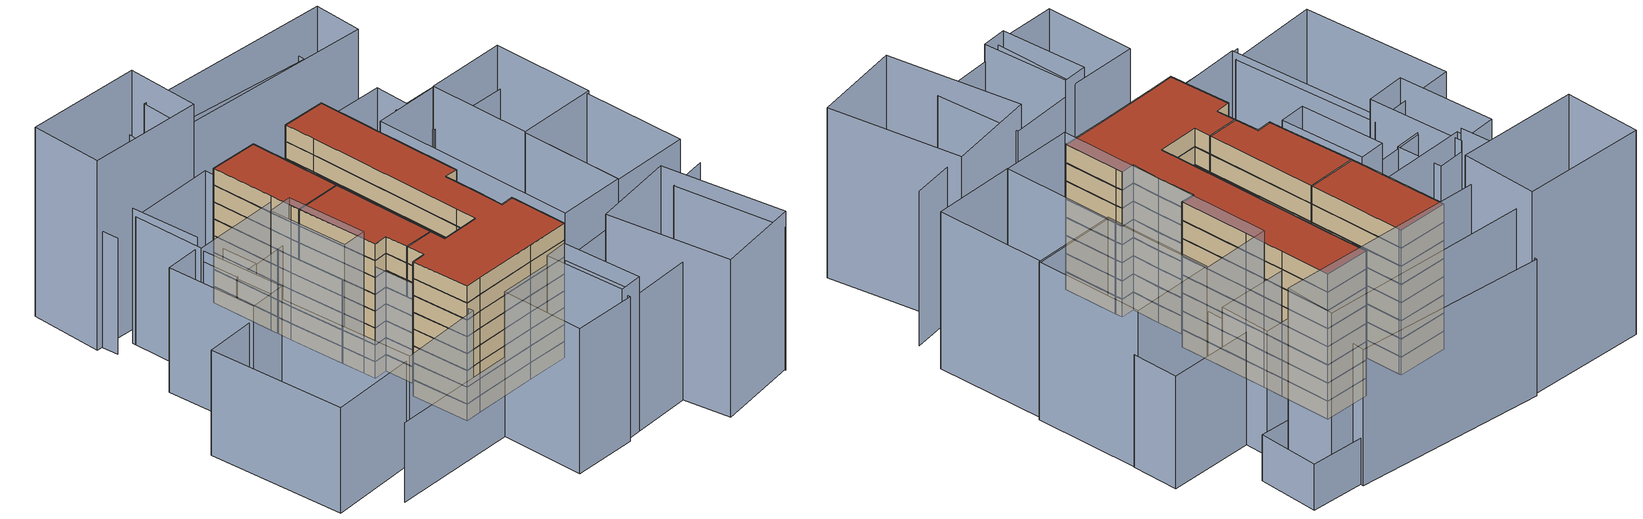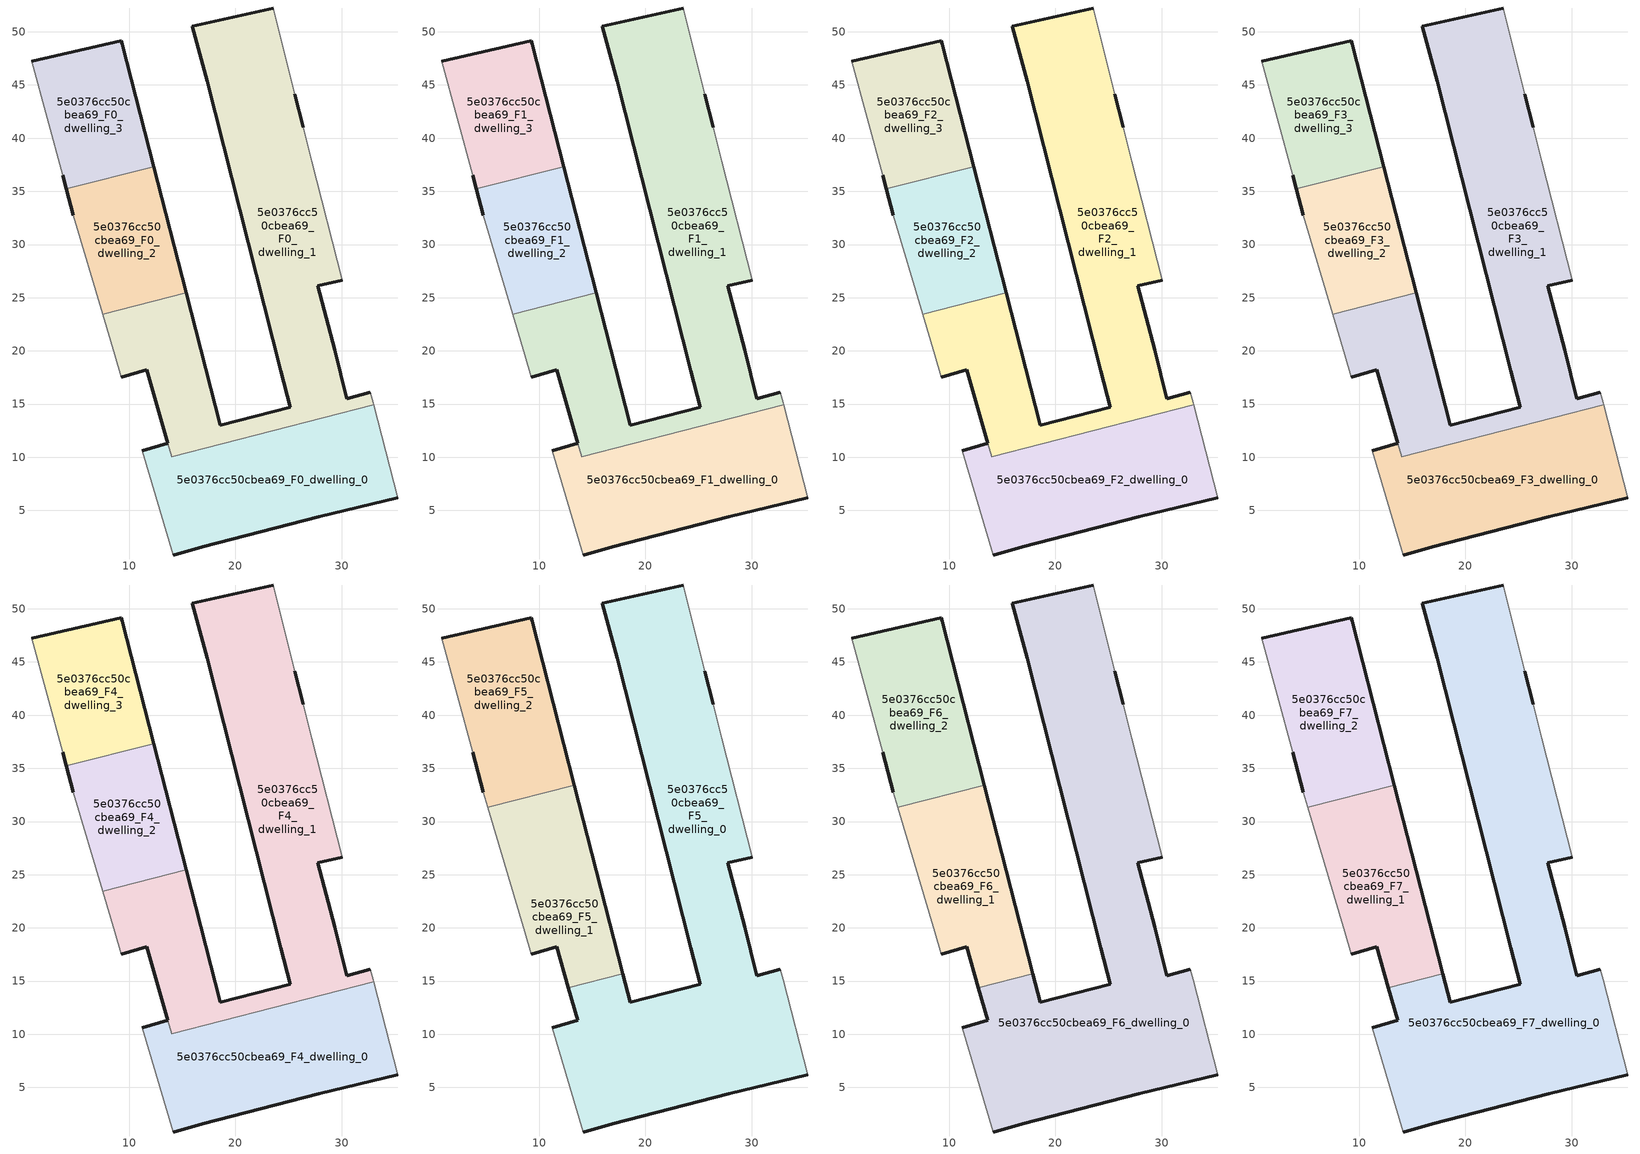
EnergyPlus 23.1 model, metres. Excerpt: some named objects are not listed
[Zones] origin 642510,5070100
5e0376cc50cbea69_F0_dwelling_0
 floor ground (EU_floor_Construction): 35.27,6.2 33.02,14.91 14.02,10.05 13.65,11.31 11.25,10.61 14.15,0.81 16.95,1.61 27.86,4.4 z0
 wall outside (EU_wall_Construction): 11.25,10.61 13.65,11.31 / 35.27,6.2 27.86,4.4 16.95,1.61 14.15,0.81 z0:3; 14.02,10.05,3 14.02,10.06,0 14.02,10.06,3
 wall adiabatic (EU_wall_Construction): 14.15,0.81 11.25,10.61 / 33.02,14.91 35.27,6.2 z0:3
 wall to 5e0376cc50cbea69_F0_dwelling_1 (EU_wall_Construction): 13.65,11.31 14.02,10.05 / 14.02,10.06 33.02,14.91 z0:3
5e0376cc50cbea69_F0_dwelling_1
 floor ground (EU_floor_Construction): 33.02,14.91 32.97,15.11 32.67,16.11 30.47,15.51 29.37,20.12 27.77,26.12 30.07,26.62 27.17,37.83 26.37,41.03 25.57,44.13 23.57,52.24 15.97,50.54 17.37,45.34 24.26,18.12 25.16,14.71 18.56,13.01 15.36,25.47 7.51,23.46 8.65,19.62 9.25,17.52 11.65,18.22 14.02,10.06 z0
 wall outside (EU_wall_Construction): 13.65,11.32 11.65,18.22 9.25,17.52 / 15.36,25.47 18.56,13.01 25.16,14.71 24.26,18.12 17.37,45.34 15.97,50.54 23.57,52.24 / 25.57,44.13 26.37,41.03 / 30.07,26.62 27.77,26.12 29.37,20.12 30.47,15.51 32.67,16.11 z0:3; 13.65,11.32,3 13.65,11.31,0 13.65,11.32,0; 14.02,10.05,3 14.02,10.06,0 14.02,10.05,0
 wall adiabatic (EU_wall_Construction): 9.25,17.52 8.65,19.62 7.51,23.46 / 23.57,52.24 25.57,44.13 / 26.37,41.03 27.17,37.83 30.07,26.62 / 32.67,16.11 32.97,15.11 33.02,14.91 z0:3
 wall to 5e0376cc50cbea69_F0_dwelling_2 (EU_wall_Construction): 7.51,23.46 15.36,25.47 z0:3
5e0376cc50cbea69_F0_dwelling_2
 floor ground (EU_floor_Construction): 15.36,25.47 12.31,37.33 4.1,35.23 4.75,32.73 7.51,23.46 z0
 wall outside (EU_wall_Construction): 4.75,32.73 4.1,35.23 / 12.31,37.33 15.36,25.47 z0:3
 wall to 5e0376cc50cbea69_F0_dwelling_3 (EU_wall_Construction): 4.1,35.23 12.31,37.33 z0:3
 wall adiabatic (EU_wall_Construction): 7.51,23.46 4.75,32.73 z0:3
5e0376cc50cbea69_F0_dwelling_3
 floor ground (EU_floor_Construction): 12.31,37.33 9.36,48.84 9.26,49.14 0.85,47.24 3.75,36.53 4.1,35.23 z0
 wall outside (EU_wall_Construction): 4.1,35.23 3.75,36.53 / 0.85,47.24 9.26,49.14 9.36,48.84 12.31,37.33 z0:3
 wall adiabatic (EU_wall_Construction): 3.75,36.53 0.85,47.24 z0:3
5e0376cc50cbea69_F1_dwelling_0
 floor to 5e0376cc50cbea69_F0_dwelling_0 (EU_floor_Construction): 35.27,6.2 33.02,14.91 14.02,10.05 13.65,11.31 11.25,10.61 14.15,0.81 16.95,1.61 27.86,4.4 z3
 wall outside (EU_wall_Construction): 11.25,10.61 13.65,11.31 / 35.27,6.2 27.86,4.4 16.95,1.61 14.15,0.81 z3:6; 14.02,10.05,6 14.02,10.06,3 14.02,10.06,6
 wall adiabatic (EU_wall_Construction): 14.15,0.81 11.25,10.61 / 33.02,14.91 35.27,6.2 z3:6
 wall to 5e0376cc50cbea69_F1_dwelling_1 (EU_wall_Construction): 13.65,11.31 14.02,10.05 / 14.02,10.06 33.02,14.91 z3:6
5e0376cc50cbea69_F1_dwelling_1
 floor to 5e0376cc50cbea69_F0_dwelling_1 (EU_floor_Construction): 33.02,14.91 32.97,15.11 32.67,16.11 30.47,15.51 29.37,20.12 27.77,26.12 30.07,26.62 27.17,37.83 26.37,41.03 25.57,44.13 23.57,52.24 15.97,50.54 17.37,45.34 24.26,18.12 25.16,14.71 18.56,13.01 15.36,25.47 7.51,23.46 8.65,19.62 9.25,17.52 11.65,18.22 14.02,10.06 z3
 wall outside (EU_wall_Construction): 13.65,11.32 11.65,18.22 9.25,17.52 / 15.36,25.47 18.56,13.01 25.16,14.71 24.26,18.12 17.37,45.34 15.97,50.54 23.57,52.24 / 25.57,44.13 26.37,41.03 / 30.07,26.62 27.77,26.12 29.37,20.12 30.47,15.51 32.67,16.11 z3:6; 13.65,11.32,6 13.65,11.31,3 13.65,11.32,3; 14.02,10.05,6 14.02,10.06,3 14.02,10.05,3
 wall adiabatic (EU_wall_Construction): 9.25,17.52 8.65,19.62 7.51,23.46 / 23.57,52.24 25.57,44.13 / 26.37,41.03 27.17,37.83 30.07,26.62 / 32.67,16.11 32.97,15.11 33.02,14.91 z3:6
 wall to 5e0376cc50cbea69_F1_dwelling_2 (EU_wall_Construction): 7.51,23.46 15.36,25.47 z3:6
5e0376cc50cbea69_F1_dwelling_2
 floor to 5e0376cc50cbea69_F0_dwelling_2 (EU_floor_Construction): 15.36,25.47 12.31,37.33 4.1,35.23 4.75,32.73 7.51,23.46 z3
 wall outside (EU_wall_Construction): 4.75,32.73 4.1,35.23 / 12.31,37.33 15.36,25.47 z3:6
 wall to 5e0376cc50cbea69_F1_dwelling_3 (EU_wall_Construction): 4.1,35.23 12.31,37.33 z3:6
 wall adiabatic (EU_wall_Construction): 7.51,23.46 4.75,32.73 z3:6
5e0376cc50cbea69_F1_dwelling_3
 floor to 5e0376cc50cbea69_F0_dwelling_3 (EU_floor_Construction): 12.31,37.33 9.36,48.84 9.26,49.14 0.85,47.24 3.75,36.53 4.1,35.23 z3
 wall outside (EU_wall_Construction): 4.1,35.23 3.75,36.53 / 0.85,47.24 9.26,49.14 9.36,48.84 12.31,37.33 z3:6
 wall adiabatic (EU_wall_Construction): 3.75,36.53 0.85,47.24 z3:6
5e0376cc50cbea69_F2_dwelling_0
 floor to 5e0376cc50cbea69_F1_dwelling_0 (EU_floor_Construction): 35.27,6.2 33.02,14.91 14.02,10.05 13.65,11.31 11.25,10.61 14.15,0.81 16.95,1.61 27.86,4.4 z6
 wall outside (EU_wall_Construction): 11.25,10.61 13.65,11.31 / 35.27,6.2 27.86,4.4 16.95,1.61 14.15,0.81 z6:9; 14.02,10.05,9 14.02,10.06,6 14.02,10.06,9
 wall adiabatic (EU_wall_Construction): 14.15,0.81 11.25,10.61 / 33.02,14.91 35.27,6.2 z6:9
 wall to 5e0376cc50cbea69_F2_dwelling_1 (EU_wall_Construction): 13.65,11.31 14.02,10.05 / 14.02,10.06 33.02,14.91 z6:9
5e0376cc50cbea69_F2_dwelling_1
 floor to 5e0376cc50cbea69_F1_dwelling_1 (EU_floor_Construction): 33.02,14.91 32.97,15.11 32.67,16.11 30.47,15.51 29.37,20.12 27.77,26.12 30.07,26.62 27.17,37.83 26.37,41.03 25.57,44.13 23.57,52.24 15.97,50.54 17.37,45.34 24.26,18.12 25.16,14.71 18.56,13.01 15.36,25.47 7.51,23.46 8.65,19.62 9.25,17.52 11.65,18.22 14.02,10.06 z6
 wall outside (EU_wall_Construction): 13.65,11.32 11.65,18.22 9.25,17.52 / 15.36,25.47 18.56,13.01 25.16,14.71 24.26,18.12 17.37,45.34 15.97,50.54 23.57,52.24 / 25.57,44.13 26.37,41.03 / 30.07,26.62 27.77,26.12 29.37,20.12 30.47,15.51 32.67,16.11 z6:9; 13.65,11.32,9 13.65,11.31,6 13.65,11.32,6; 14.02,10.05,9 14.02,10.06,6 14.02,10.05,6
 wall adiabatic (EU_wall_Construction): 9.25,17.52 8.65,19.62 7.51,23.46 / 23.57,52.24 25.57,44.13 / 26.37,41.03 27.17,37.83 30.07,26.62 / 32.67,16.11 32.97,15.11 33.02,14.91 z6:9
 wall to 5e0376cc50cbea69_F2_dwelling_2 (EU_wall_Construction): 7.51,23.46 15.36,25.47 z6:9
5e0376cc50cbea69_F2_dwelling_2
 floor to 5e0376cc50cbea69_F1_dwelling_2 (EU_floor_Construction): 15.36,25.47 12.31,37.33 4.1,35.23 4.75,32.73 7.51,23.46 z6
 wall outside (EU_wall_Construction): 4.75,32.73 4.1,35.23 / 12.31,37.33 15.36,25.47 z6:9
 wall to 5e0376cc50cbea69_F2_dwelling_3 (EU_wall_Construction): 4.1,35.23 12.31,37.33 z6:9
 wall adiabatic (EU_wall_Construction): 7.51,23.46 4.75,32.73 z6:9
5e0376cc50cbea69_F2_dwelling_3
 floor to 5e0376cc50cbea69_F1_dwelling_3 (EU_floor_Construction): 12.31,37.33 9.36,48.84 9.26,49.14 0.85,47.24 3.75,36.53 4.1,35.23 z6
 wall outside (EU_wall_Construction): 4.1,35.23 3.75,36.53 / 0.85,47.24 9.26,49.14 9.36,48.84 12.31,37.33 z6:9
 wall adiabatic (EU_wall_Construction): 3.75,36.53 0.85,47.24 z6:9
5e0376cc50cbea69_F3_dwelling_0
 floor to 5e0376cc50cbea69_F2_dwelling_0 (EU_floor_Construction): 35.27,6.2 33.02,14.91 14.02,10.05 13.65,11.31 11.25,10.61 14.15,0.81 16.95,1.61 27.86,4.4 z9
 wall outside (EU_wall_Construction): 11.25,10.61 13.65,11.31 / 35.27,6.2 27.86,4.4 16.95,1.61 14.15,0.81 z9:12; 14.02,10.05,12 14.02,10.06,9 14.02,10.06,12
 wall adiabatic (EU_wall_Construction): 14.15,0.81 11.25,10.61 / 33.02,14.91 35.27,6.2 z9:12
 wall to 5e0376cc50cbea69_F3_dwelling_1 (EU_wall_Construction): 13.65,11.31 14.02,10.05 / 14.02,10.06 33.02,14.91 z9:12
5e0376cc50cbea69_F3_dwelling_1
 floor to 5e0376cc50cbea69_F2_dwelling_1 (EU_floor_Construction): 33.02,14.91 32.97,15.11 32.67,16.11 30.47,15.51 29.37,20.12 27.77,26.12 30.07,26.62 27.17,37.83 26.37,41.03 25.57,44.13 23.57,52.24 15.97,50.54 17.37,45.34 24.26,18.12 25.16,14.71 18.56,13.01 15.36,25.47 7.51,23.46 8.65,19.62 9.25,17.52 11.65,18.22 14.02,10.06 z9
 wall outside (EU_wall_Construction): 13.65,11.32 11.65,18.22 9.25,17.52 / 15.36,25.47 18.56,13.01 25.16,14.71 24.26,18.12 17.37,45.34 15.97,50.54 23.57,52.24 / 25.57,44.13 26.37,41.03 / 30.07,26.62 27.77,26.12 29.37,20.12 30.47,15.51 32.67,16.11 z9:12; 13.65,11.32,12 13.65,11.31,9 13.65,11.32,9; 14.02,10.05,12 14.02,10.06,9 14.02,10.05,9
 wall adiabatic (EU_wall_Construction): 9.25,17.52 8.65,19.62 7.51,23.46 / 23.57,52.24 25.57,44.13 / 26.37,41.03 27.17,37.83 30.07,26.62 / 32.67,16.11 32.97,15.11 33.02,14.91 z9:12
 wall to 5e0376cc50cbea69_F3_dwelling_2 (EU_wall_Construction): 7.51,23.46 15.36,25.47 z9:12
5e0376cc50cbea69_F3_dwelling_2
 floor to 5e0376cc50cbea69_F2_dwelling_2 (EU_floor_Construction): 15.36,25.47 12.31,37.33 4.1,35.23 4.75,32.73 7.51,23.46 z9
 wall outside (EU_wall_Construction): 4.75,32.73 4.1,35.23 / 12.31,37.33 15.36,25.47 z9:12
 wall to 5e0376cc50cbea69_F3_dwelling_3 (EU_wall_Construction): 4.1,35.23 12.31,37.33 z9:12
 wall adiabatic (EU_wall_Construction): 7.51,23.46 4.75,32.73 z9:12
5e0376cc50cbea69_F3_dwelling_3
 floor to 5e0376cc50cbea69_F2_dwelling_3 (EU_floor_Construction): 12.31,37.33 9.36,48.84 9.26,49.14 0.85,47.24 3.75,36.53 4.1,35.23 z9
 wall outside (EU_wall_Construction): 4.1,35.23 3.75,36.53 / 0.85,47.24 9.26,49.14 9.36,48.84 12.31,37.33 z9:12
 wall adiabatic (EU_wall_Construction): 3.75,36.53 0.85,47.24 z9:12
5e0376cc50cbea69_F4_dwelling_0
 floor to 5e0376cc50cbea69_F3_dwelling_0 (EU_floor_Construction): 35.27,6.2 33.02,14.91 14.02,10.05 13.65,11.31 11.25,10.61 14.15,0.81 16.95,1.61 27.86,4.4 z12
 wall outside (EU_wall_Construction): 11.25,10.61 13.65,11.31 / 35.27,6.2 27.86,4.4 16.95,1.61 14.15,0.81 z12:15; 14.02,10.05,15 14.02,10.06,12 14.02,10.06,15
 wall adiabatic (EU_wall_Construction): 14.15,0.81 11.25,10.61 / 33.02,14.91 35.27,6.2 z12:15
 wall to 5e0376cc50cbea69_F4_dwelling_1 (EU_wall_Construction): 13.65,11.31 14.02,10.05 / 14.02,10.06 33.02,14.91 z12:15
5e0376cc50cbea69_F4_dwelling_1
 floor to 5e0376cc50cbea69_F3_dwelling_1 (EU_floor_Construction): 33.02,14.91 32.97,15.11 32.67,16.11 30.47,15.51 29.37,20.12 27.77,26.12 30.07,26.62 27.17,37.83 26.37,41.03 25.57,44.13 23.57,52.24 15.97,50.54 17.37,45.34 24.26,18.12 25.16,14.71 18.56,13.01 15.36,25.47 7.51,23.46 8.65,19.62 9.25,17.52 11.65,18.22 14.02,10.06 z12
 wall outside (EU_wall_Construction): 13.65,11.32 11.65,18.22 9.25,17.52 / 15.36,25.47 18.56,13.01 25.16,14.71 24.26,18.12 17.37,45.34 15.97,50.54 23.57,52.24 / 25.57,44.13 26.37,41.03 / 30.07,26.62 27.77,26.12 29.37,20.12 30.47,15.51 32.67,16.11 z12:15; 13.65,11.32,15 13.65,11.31,12 13.65,11.32,12; 14.02,10.05,15 14.02,10.06,12 14.02,10.05,12
 wall adiabatic (EU_wall_Construction): 9.25,17.52 8.65,19.62 7.51,23.46 / 23.57,52.24 25.57,44.13 / 26.37,41.03 27.17,37.83 30.07,26.62 / 32.67,16.11 32.97,15.11 33.02,14.91 z12:15
 wall to 5e0376cc50cbea69_F4_dwelling_2 (EU_wall_Construction): 7.51,23.46 15.36,25.47 z12:15
5e0376cc50cbea69_F4_dwelling_2
 floor to 5e0376cc50cbea69_F3_dwelling_2 (EU_floor_Construction): 15.36,25.47 12.31,37.33 4.1,35.23 4.75,32.73 7.51,23.46 z12
 wall outside (EU_wall_Construction): 4.75,32.73 4.1,35.23 / 12.31,37.33 15.36,25.47 z12:15
 wall to 5e0376cc50cbea69_F4_dwelling_3 (EU_wall_Construction): 4.1,35.23 12.31,37.33 z12:15
 wall adiabatic (EU_wall_Construction): 7.51,23.46 4.75,32.73 z12:15
5e0376cc50cbea69_F4_dwelling_3
 floor to 5e0376cc50cbea69_F3_dwelling_3 (EU_floor_Construction): 12.31,37.33 9.36,48.84 9.26,49.14 0.85,47.24 3.75,36.53 4.1,35.23 z12
 wall outside (EU_wall_Construction): 4.1,35.23 3.75,36.53 / 0.85,47.24 9.26,49.14 9.36,48.84 12.31,37.33 z12:15
 wall adiabatic (EU_wall_Construction): 3.75,36.53 0.85,47.24 z12:15
5e0376cc50cbea69_F5_dwelling_0
 floor to 5e0376cc50cbea69_F4_dwelling_0 (EU_floor_Construction): 35.27,6.2 33.02,14.91 14.02,10.05 13.65,11.31 11.25,10.61 14.15,0.81 16.95,1.61 27.86,4.4 z15
 floor to 5e0376cc50cbea69_F4_dwelling_1 (EU_floor_Construction): 33.02,14.91 32.97,15.11 32.67,16.11 30.47,15.51 29.37,20.12 27.77,26.12 30.07,26.62 27.17,37.83 26.37,41.03 25.57,44.13 23.57,52.24 15.97,50.54 17.37,45.34 24.26,18.12 25.16,14.71 18.56,13.01 17.87,15.67 12.77,14.37 14.02,10.05 z15
 wall outside (EU_wall_Construction): 25.57,44.13 26.37,41.03 / 30.07,26.62 27.77,26.12 29.37,20.12 30.47,15.51 32.67,16.11 / 35.27,6.2 27.86,4.4 16.95,1.61 14.15,0.81 / 11.25,10.61 13.65,11.31 12.77,14.37 / 17.87,15.67 18.56,13.01 25.16,14.71 24.26,18.12 17.37,45.34 15.97,50.54 23.57,52.24 z15:18
 wall adiabatic (EU_wall_Construction): 23.57,52.24 25.57,44.13 / 26.37,41.03 27.17,37.83 30.07,26.62 / 32.67,16.11 32.97,15.11 35.27,6.2 / 14.15,0.81 11.25,10.61 z15:18
 wall to 5e0376cc50cbea69_F5_dwelling_1 (EU_wall_Construction): 12.77,14.37 17.87,15.67 z15:18
5e0376cc50cbea69_F5_dwelling_1
 floor to 5e0376cc50cbea69_F4_dwelling_1 (EU_floor_Construction): 17.87,15.67 15.36,25.47 7.51,23.46 8.65,19.62 9.25,17.52 11.65,18.22 12.77,14.37 z15
 floor to 5e0376cc50cbea69_F4_dwelling_2 (EU_floor_Construction): 15.36,25.47 13.32,33.41 5.17,31.33 7.51,23.46 z15
 wall outside (EU_wall_Construction): 13.32,33.41 17.87,15.67 / 12.77,14.37 11.65,18.22 9.25,17.52 z15:18
 wall adiabatic (EU_wall_Construction): 9.25,17.52 8.65,19.62 5.17,31.33 z15:18
 wall to 5e0376cc50cbea69_F5_dwelling_2 (EU_wall_Construction): 5.17,31.33 13.32,33.41 z15:18
5e0376cc50cbea69_F5_dwelling_2
 floor to 5e0376cc50cbea69_F4_dwelling_2 (EU_floor_Construction): 13.32,33.41 12.31,37.33 4.1,35.23 4.75,32.73 5.17,31.33 z15
 floor to 5e0376cc50cbea69_F4_dwelling_3 (EU_floor_Construction): 12.31,37.33 9.36,48.84 9.26,49.14 0.85,47.24 3.75,36.53 4.1,35.23 z15
 wall outside (EU_wall_Construction): 4.75,32.73 3.75,36.53 / 0.85,47.24 9.26,49.14 9.36,48.84 13.32,33.41 z15:18
 wall adiabatic (EU_wall_Construction): 5.17,31.33 4.75,32.73 / 3.75,36.53 0.85,47.24 z15:18
5e0376cc50cbea69_F6_dwelling_0
 floor to 5e0376cc50cbea69_F5_dwelling_0 (EU_floor_Construction): 35.27,6.2 32.97,15.11 32.67,16.11 30.47,15.51 29.37,20.12 27.77,26.12 30.07,26.62 27.17,37.83 26.37,41.03 25.57,44.13 23.57,52.24 15.97,50.54 17.37,45.34 24.26,18.12 25.16,14.71 18.56,13.01 17.87,15.67 12.77,14.37 13.65,11.31 11.25,10.61 14.15,0.81 16.95,1.61 27.86,4.4 z18
 wall outside (EU_wall_Construction): 25.57,44.13 26.37,41.03 / 30.07,26.62 27.77,26.12 29.37,20.12 30.47,15.51 32.67,16.11 / 35.27,6.2 27.86,4.4 16.95,1.61 14.15,0.81 / 11.25,10.61 13.65,11.31 12.77,14.37 / 17.87,15.67 18.56,13.01 25.16,14.71 24.26,18.12 17.37,45.34 15.97,50.54 23.57,52.24 z18:21
 wall adiabatic (EU_wall_Construction): 23.57,52.24 25.57,44.13 / 26.37,41.03 27.17,37.83 30.07,26.62 / 32.67,16.11 32.97,15.11 35.27,6.2 / 14.15,0.81 11.25,10.61 z18:21
 wall to 5e0376cc50cbea69_F6_dwelling_1 (EU_wall_Construction): 12.77,14.37 17.87,15.67 z18:21
5e0376cc50cbea69_F6_dwelling_1
 floor to 5e0376cc50cbea69_F5_dwelling_1 (EU_floor_Construction): 17.87,15.67 13.32,33.41 5.17,31.33 8.65,19.62 9.25,17.52 11.65,18.22 12.77,14.37 z18
 wall outside (EU_wall_Construction): 13.32,33.41 17.87,15.67 / 12.77,14.37 11.65,18.22 9.25,17.52 z18:21
 wall adiabatic (EU_wall_Construction): 9.25,17.52 8.65,19.62 5.17,31.33 z18:21
 wall to 5e0376cc50cbea69_F6_dwelling_2 (EU_wall_Construction): 5.17,31.33 13.32,33.41 z18:21
5e0376cc50cbea69_F6_dwelling_2
 floor to 5e0376cc50cbea69_F5_dwelling_2 (EU_floor_Construction): 13.32,33.41 9.36,48.84 9.26,49.14 0.85,47.24 3.75,36.53 4.75,32.73 5.17,31.33 z18
 wall outside (EU_wall_Construction): 4.75,32.73 3.75,36.53 / 0.85,47.24 9.26,49.14 9.36,48.84 13.32,33.41 z18:21
 wall adiabatic (EU_wall_Construction): 5.17,31.33 4.75,32.73 / 3.75,36.53 0.85,47.24 z18:21
5e0376cc50cbea69_F7_dwelling_0
 floor to 5e0376cc50cbea69_F6_dwelling_0 (EU_floor_Construction): 35.27,6.2 32.97,15.11 32.67,16.11 30.47,15.51 29.37,20.12 27.77,26.12 30.07,26.62 27.17,37.83 26.37,41.03 25.57,44.13 23.57,52.24 15.97,50.54 17.37,45.34 24.26,18.12 25.16,14.71 18.56,13.01 17.87,15.67 12.77,14.37 13.65,11.31 11.25,10.61 14.15,0.81 16.95,1.61 27.86,4.4 z21
 wall outside (EU_wall_Construction): 25.57,44.13 26.37,41.03 / 30.07,26.62 27.77,26.12 29.37,20.12 30.47,15.51 32.67,16.11 / 35.27,6.2 27.86,4.4 16.95,1.61 14.15,0.81 / 11.25,10.61 13.65,11.31 12.77,14.37 / 17.87,15.67 18.56,13.01 25.16,14.71 24.26,18.12 17.37,45.34 15.97,50.54 23.57,52.24 z21:24
 wall adiabatic (EU_wall_Construction): 23.57,52.24 25.57,44.13 / 26.37,41.03 27.17,37.83 30.07,26.62 / 32.67,16.11 32.97,15.11 35.27,6.2 / 14.15,0.81 11.25,10.61 z21:24
 wall to 5e0376cc50cbea69_F7_dwelling_1 (EU_wall_Construction): 12.77,14.37 17.87,15.67 z21:24
 roof outside (EU_roof_Construction): 23.57,52.24 25.57,44.13 26.37,41.03 27.17,37.83 30.07,26.62 27.77,26.12 29.37,20.12 30.47,15.51 32.67,16.11 32.97,15.11 35.27,6.2 27.86,4.4 16.95,1.61 14.15,0.81 11.25,10.61 13.65,11.31 12.77,14.37 17.87,15.67 18.56,13.01 25.16,14.71 24.26,18.12 17.37,45.34 15.97,50.54 z24
5e0376cc50cbea69_F7_dwelling_1
 floor to 5e0376cc50cbea69_F6_dwelling_1 (EU_floor_Construction): 17.87,15.67 13.32,33.41 5.17,31.33 8.65,19.62 9.25,17.52 11.65,18.22 12.77,14.37 z21
 wall outside (EU_wall_Construction): 13.32,33.41 17.87,15.67 / 12.77,14.37 11.65,18.22 9.25,17.52 z21:24
 wall adiabatic (EU_wall_Construction): 9.25,17.52 8.65,19.62 5.17,31.33 z21:24
 wall to 5e0376cc50cbea69_F7_dwelling_2 (EU_wall_Construction): 5.17,31.33 13.32,33.41 z21:24
 roof outside (EU_roof_Construction): 13.32,33.41 17.87,15.67 12.77,14.37 11.65,18.22 9.25,17.52 8.65,19.62 5.17,31.33 z24
5e0376cc50cbea69_F7_dwelling_2
 floor to 5e0376cc50cbea69_F6_dwelling_2 (EU_floor_Construction): 13.32,33.41 9.36,48.84 9.26,49.14 0.85,47.24 3.75,36.53 4.75,32.73 5.17,31.33 z21
 wall outside (EU_wall_Construction): 4.75,32.73 3.75,36.53 / 0.85,47.24 9.26,49.14 9.36,48.84 13.32,33.41 z21:24
 wall adiabatic (EU_wall_Construction): 5.17,31.33 4.75,32.73 / 3.75,36.53 0.85,47.24 z21:24
 roof outside (EU_roof_Construction): 9.36,48.84 13.32,33.41 5.17,31.33 4.75,32.73 3.75,36.53 0.85,47.24 9.26,49.14 z24
shading: -5.32,-11.31 18.4,-5.09 / 18.4,-5.09 22.05,-18.97 z0:14.1; 46.6,-20.33 38.17,-0.2 / 38.17,-0.2 51.96,5.58 / 51.96,5.58 60.39,-14.55 / 60.39,-14.55 46.6,-20.33 z0:28.1; 33.46,-15.71 29.31,-2.42 / 29.31,-2.42 39.28,0.69 / 39.28,0.69 43.43,-12.6 / 43.43,-12.6 33.46,-15.71 z0:24.6; 60.17,-14.82 52.73,3.38 / 52.73,3.38 59.33,6.07 z0:25.5; 42.18,26.52 55.49,29.92 / 55.49,29.92 60,12.24 / 60,12.24 46.69,8.84 / 46.69,8.84 42.18,26.52 / 37.78,43.93 46.68,8.9 / 46.68,8.9 35.24,6 / 35.24,6 26.34,41.02 / 26.34,41.02 37.78,43.93 z0:25.9; 27.35,-2.88 30.91,-17.12 / 30.91,-17.12 20.01,-19.85 / 20.01,-19.85 16.45,-5.6 / 16.45,-5.6 27.35,-2.88 z0:25.8; 29.33,-2.29 33.47,-15.72 / 33.47,-15.72 29.61,-16.91 / 29.61,-16.91 25.47,-3.48 / 25.47,-3.48 29.33,-2.29 z0:27.5; -6.93,19.4 0.21,-3.77 / 0.21,-3.77 -14.63,-8.35 / -14.63,-8.35 -21.77,14.83 / -21.77,14.83 -6.93,19.4 z0:18.7; 0.34,-4.45 -9.16,26.53 / -9.16,26.53 5.18,30.93 / 5.18,30.93 14.69,-0.06 / 14.69,-0.06 0.34,-4.45 z0:19.9; -11.31,33.75 -6.66,18.52 / -6.66,18.52 -12.97,16.6 / -12.97,16.6 -17.61,31.83 / -17.61,31.83 -11.31,33.75 z0:22.1; 4.46,18.39 0.54,31.93 / 0.54,31.93 4.74,33.14 / 4.74,33.14 8.66,19.6 / 8.66,19.6 4.46,18.39 z0:25.2; -7.08,35.04 -4.86,27.76 / -4.86,27.76 -9.15,26.46 / -9.15,26.46 -11.36,33.74 / -11.36,33.74 -7.08,35.04 z0:20.2; 42.18,26.51 37.79,43.89 / 37.79,43.89 51.58,47.38 / 51.58,47.38 55.97,29.99 / 55.97,29.99 42.18,26.51 z0:26.1; 35.98,50.94 50.09,54.23 / 50.09,54.23 51.83,46.79 / 51.83,46.79 37.72,43.49 / 37.72,43.49 35.98,50.94 z0:18.6; 39.29,59.34 30.37,57.71 / 30.37,57.71 28.55,67.63 / 28.55,67.63 37.47,69.26 / 37.47,69.26 39.29,59.34 z0:7.6; -14.86,45.25 -11.33,33.68 z0:24.1; 0.51,48.72 3.75,36.53 / 3.75,36.53 -11.45,32.48 / -11.45,32.48 -14.7,44.67 / -14.7,44.67 0.51,48.72 z0:22.8; -19.54,48.25 -18.24,44.15 z0:20.7; 23.57,52.24 35.3,54.81 / 35.3,54.81 37.11,46.54 / 37.11,46.54 25.38,43.97 / 25.38,43.97 23.57,52.24 z0:20.6; -0.11,50.89 -20.1,46.77 / -20.1,46.77 -22.66,59.16 / -22.66,59.16 -2.66,63.28 / -2.66,63.28 -0.11,50.89 z0:33.7; 34.38,58.44 -0.91,51.94 / -0.91,51.94 -2.44,60.25 / -2.44,60.25 32.85,66.75 / 32.85,66.75 34.38,58.44 z0:29.4; 29.09,64.75 -2.67,60.22 / -2.67,60.22 -3.15,63.63 / -3.15,63.63 28.61,68.15 / 28.61,68.15 29.09,64.75 z0:22.5
[Building]
EU S2 Campaign: North Axis=0; Terrain=City; Solar Distribution=FullExterior
[Site:Location]
Lyon-Bron: Latitude=45.75; Longitude=5; Time Zone=1; Elevation=198
[SizingPeriod:WeatherFileDays]
AnnualSizingPeriod: Begin Month=1; Begin Day of Month=1; End Month=12; End Day of Month=31; Day of Week for Start Day=Monday; Use Weather File Daylight Saving Period=No; Use Weather File Rain and Snow Indicators=No
[MATERIAL]
EU_InternalMass_Material: Roughness=MediumRough; Thickness=0.1; Conductivity=1; Density=1800; Specific Heat=900; Thermal Absorptance=0.9; Solar Absorptance=0.7; Visible Absorptance=0.7
[MATERIAL:NOMASS] Roughness=MediumRough; Thermal Absorptance=0.9; Solar Absorptance=0.7; Visible Absorptance=0.7
Name | Thermal Resistance
EU_wall_NoMass | 0.776494
EU_roof_NoMass | 0.486893
EU_floor_NoMass | 0.421597
[CONSTRUCTION]
EU_wall_Construction: EU_wall_NoMass
EU_roof_Construction: EU_roof_NoMass
EU_floor_Construction: EU_floor_NoMass
EU_InternalMass_Construction: EU_InternalMass_Material
[ZONE] Type=1; Multiplier=1; Ceiling Height=autocalculate; Floor Area=autocalculate; Part of Total Floor Area=Yes
Name | Volume
5e0376cc50cbea69_F0_dwelling_0; 5e0376cc50cbea69_F1_dwelling_0; 5e0376cc50cbea69_F2_dwelling_0; 5e0376cc50cbea69_F3_dwelling_0; 5e0376cc50cbea69_F4_dwelling_0 | 597.531
5e0376cc50cbea69_F5_dwelling_0; 5e0376cc50cbea69_F6_dwelling_0; 5e0376cc50cbea69_F7_dwelling_0 | 1519.24
5e0376cc50cbea69_F0_dwelling_1; 5e0376cc50cbea69_F1_dwelling_1; 5e0376cc50cbea69_F2_dwelling_1; 5e0376cc50cbea69_F3_dwelling_1; 5e0376cc50cbea69_F4_dwelling_1 | 1132.44
5e0376cc50cbea69_F5_dwelling_1; 5e0376cc50cbea69_F6_dwelling_1; 5e0376cc50cbea69_F7_dwelling_1 | 413.843
5e0376cc50cbea69_F0_dwelling_2; 5e0376cc50cbea69_F1_dwelling_2; 5e0376cc50cbea69_F2_dwelling_2; 5e0376cc50cbea69_F3_dwelling_2; 5e0376cc50cbea69_F4_dwelling_2 | 305.906
5e0376cc50cbea69_F5_dwelling_2; 5e0376cc50cbea69_F6_dwelling_2; 5e0376cc50cbea69_F7_dwelling_2 | 419.026
5e0376cc50cbea69_F0_dwelling_3; 5e0376cc50cbea69_F1_dwelling_3; 5e0376cc50cbea69_F2_dwelling_3; 5e0376cc50cbea69_F3_dwelling_3; 5e0376cc50cbea69_F4_dwelling_3 | 316.177
[INTERNALMASS] Construction=EU_InternalMass_Construction
Name | Zone or ZoneList | Surface Area
5e0376cc50cbea69_F0_dwelling_0_EU_InternalMass | 5e0376cc50cbea69_F0_dwelling_0 | 199.176
5e0376cc50cbea69_F0_dwelling_1_EU_InternalMass | 5e0376cc50cbea69_F0_dwelling_1 | 377.501
5e0376cc50cbea69_F0_dwelling_2_EU_InternalMass | 5e0376cc50cbea69_F0_dwelling_2 | 101.969
5e0376cc50cbea69_F0_dwelling_3_EU_InternalMass | 5e0376cc50cbea69_F0_dwelling_3 | 105.392
5e0376cc50cbea69_F1_dwelling_0_EU_InternalMass | 5e0376cc50cbea69_F1_dwelling_0 | 199.176
5e0376cc50cbea69_F1_dwelling_1_EU_InternalMass | 5e0376cc50cbea69_F1_dwelling_1 | 377.501
5e0376cc50cbea69_F1_dwelling_2_EU_InternalMass | 5e0376cc50cbea69_F1_dwelling_2 | 101.969
5e0376cc50cbea69_F1_dwelling_3_EU_InternalMass | 5e0376cc50cbea69_F1_dwelling_3 | 105.392
5e0376cc50cbea69_F2_dwelling_0_EU_InternalMass | 5e0376cc50cbea69_F2_dwelling_0 | 199.176
5e0376cc50cbea69_F2_dwelling_1_EU_InternalMass | 5e0376cc50cbea69_F2_dwelling_1 | 377.501
5e0376cc50cbea69_F2_dwelling_2_EU_InternalMass | 5e0376cc50cbea69_F2_dwelling_2 | 101.969
5e0376cc50cbea69_F2_dwelling_3_EU_InternalMass | 5e0376cc50cbea69_F2_dwelling_3 | 105.392
5e0376cc50cbea69_F3_dwelling_0_EU_InternalMass | 5e0376cc50cbea69_F3_dwelling_0 | 199.176
5e0376cc50cbea69_F3_dwelling_1_EU_InternalMass | 5e0376cc50cbea69_F3_dwelling_1 | 377.501
5e0376cc50cbea69_F3_dwelling_2_EU_InternalMass | 5e0376cc50cbea69_F3_dwelling_2 | 101.969
5e0376cc50cbea69_F3_dwelling_3_EU_InternalMass | 5e0376cc50cbea69_F3_dwelling_3 | 105.392
5e0376cc50cbea69_F4_dwelling_0_EU_InternalMass | 5e0376cc50cbea69_F4_dwelling_0 | 199.176
5e0376cc50cbea69_F4_dwelling_1_EU_InternalMass | 5e0376cc50cbea69_F4_dwelling_1 | 377.501
5e0376cc50cbea69_F4_dwelling_2_EU_InternalMass | 5e0376cc50cbea69_F4_dwelling_2 | 101.969
5e0376cc50cbea69_F4_dwelling_3_EU_InternalMass | 5e0376cc50cbea69_F4_dwelling_3 | 105.392
5e0376cc50cbea69_F5_dwelling_0_EU_InternalMass | 5e0376cc50cbea69_F5_dwelling_0 | 506.412
5e0376cc50cbea69_F5_dwelling_1_EU_InternalMass | 5e0376cc50cbea69_F5_dwelling_1 | 137.948
5e0376cc50cbea69_F5_dwelling_2_EU_InternalMass | 5e0376cc50cbea69_F5_dwelling_2 | 139.675
5e0376cc50cbea69_F6_dwelling_0_EU_InternalMass | 5e0376cc50cbea69_F6_dwelling_0 | 506.412
5e0376cc50cbea69_F6_dwelling_1_EU_InternalMass | 5e0376cc50cbea69_F6_dwelling_1 | 137.948
5e0376cc50cbea69_F6_dwelling_2_EU_InternalMass | 5e0376cc50cbea69_F6_dwelling_2 | 139.675
5e0376cc50cbea69_F7_dwelling_0_EU_InternalMass | 5e0376cc50cbea69_F7_dwelling_0 | 506.412
5e0376cc50cbea69_F7_dwelling_1_EU_InternalMass | 5e0376cc50cbea69_F7_dwelling_1 | 137.948
5e0376cc50cbea69_F7_dwelling_2_EU_InternalMass | 5e0376cc50cbea69_F7_dwelling_2 | 139.675
[OTHEREQUIPMENT] Fuel Type=Electricity; Design Level Calculation Method=Watts/Area; Power per Zone Floor Area=1; Fraction Latent=0; Fraction Radiant=0; Fraction Lost=0; Carbon Dioxide Generation Rate=0; EndUse Subcategory=EU_Step8_InternalGains
Name | Zone or ZoneList or Space or SpaceList | Schedule
EU_Step8_InternalGain_5e0376cc50cbea69_F0_dwelling_0_f000 | 5e0376cc50cbea69_F0_dwelling_0 | EU_Step8_GainSchedule_5e0376cc50cbea69_F0_dwelling_0_f000
EU_Step8_InternalGain_5e0376cc50cbea69_F0_dwelling_1_f000 | 5e0376cc50cbea69_F0_dwelling_1 | EU_Step8_GainSchedule_5e0376cc50cbea69_F0_dwelling_1_f000
EU_Step8_InternalGain_5e0376cc50cbea69_F0_dwelling_2_f000 | 5e0376cc50cbea69_F0_dwelling_2 | EU_Step8_GainSchedule_5e0376cc50cbea69_F0_dwelling_2_f000
EU_Step8_InternalGain_5e0376cc50cbea69_F0_dwelling_3_f000 | 5e0376cc50cbea69_F0_dwelling_3 | EU_Step8_GainSchedule_5e0376cc50cbea69_F0_dwelling_3_f000
EU_Step8_InternalGain_5e0376cc50cbea69_F1_dwelling_0_f000 | 5e0376cc50cbea69_F1_dwelling_0 | EU_Step8_GainSchedule_5e0376cc50cbea69_F1_dwelling_0_f000
EU_Step8_InternalGain_5e0376cc50cbea69_F1_dwelling_1_f000 | 5e0376cc50cbea69_F1_dwelling_1 | EU_Step8_GainSchedule_5e0376cc50cbea69_F1_dwelling_1_f000
EU_Step8_InternalGain_5e0376cc50cbea69_F1_dwelling_2_f000 | 5e0376cc50cbea69_F1_dwelling_2 | EU_Step8_GainSchedule_5e0376cc50cbea69_F1_dwelling_2_f000
EU_Step8_InternalGain_5e0376cc50cbea69_F1_dwelling_3_f000 | 5e0376cc50cbea69_F1_dwelling_3 | EU_Step8_GainSchedule_5e0376cc50cbea69_F1_dwelling_3_f000
EU_Step8_InternalGain_5e0376cc50cbea69_F2_dwelling_0_f000 | 5e0376cc50cbea69_F2_dwelling_0 | EU_Step8_GainSchedule_5e0376cc50cbea69_F2_dwelling_0_f000
EU_Step8_InternalGain_5e0376cc50cbea69_F2_dwelling_1_f000 | 5e0376cc50cbea69_F2_dwelling_1 | EU_Step8_GainSchedule_5e0376cc50cbea69_F2_dwelling_1_f000
EU_Step8_InternalGain_5e0376cc50cbea69_F2_dwelling_2_f000 | 5e0376cc50cbea69_F2_dwelling_2 | EU_Step8_GainSchedule_5e0376cc50cbea69_F2_dwelling_2_f000
EU_Step8_InternalGain_5e0376cc50cbea69_F2_dwelling_3_f000 | 5e0376cc50cbea69_F2_dwelling_3 | EU_Step8_GainSchedule_5e0376cc50cbea69_F2_dwelling_3_f000
EU_Step8_InternalGain_5e0376cc50cbea69_F3_dwelling_0_f000 | 5e0376cc50cbea69_F3_dwelling_0 | EU_Step8_GainSchedule_5e0376cc50cbea69_F3_dwelling_0_f000
EU_Step8_InternalGain_5e0376cc50cbea69_F3_dwelling_1_f000 | 5e0376cc50cbea69_F3_dwelling_1 | EU_Step8_GainSchedule_5e0376cc50cbea69_F3_dwelling_1_f000
EU_Step8_InternalGain_5e0376cc50cbea69_F3_dwelling_2_f000 | 5e0376cc50cbea69_F3_dwelling_2 | EU_Step8_GainSchedule_5e0376cc50cbea69_F3_dwelling_2_f000
EU_Step8_InternalGain_5e0376cc50cbea69_F3_dwelling_3_f000 | 5e0376cc50cbea69_F3_dwelling_3 | EU_Step8_GainSchedule_5e0376cc50cbea69_F3_dwelling_3_f000
EU_Step8_InternalGain_5e0376cc50cbea69_F4_dwelling_0_f000 | 5e0376cc50cbea69_F4_dwelling_0 | EU_Step8_GainSchedule_5e0376cc50cbea69_F4_dwelling_0_f000
EU_Step8_InternalGain_5e0376cc50cbea69_F4_dwelling_1_f000 | 5e0376cc50cbea69_F4_dwelling_1 | EU_Step8_GainSchedule_5e0376cc50cbea69_F4_dwelling_1_f000
EU_Step8_InternalGain_5e0376cc50cbea69_F4_dwelling_2_f000 | 5e0376cc50cbea69_F4_dwelling_2 | EU_Step8_GainSchedule_5e0376cc50cbea69_F4_dwelling_2_f000
EU_Step8_InternalGain_5e0376cc50cbea69_F4_dwelling_3_f000 | 5e0376cc50cbea69_F4_dwelling_3 | EU_Step8_GainSchedule_5e0376cc50cbea69_F4_dwelling_3_f000
EU_Step8_InternalGain_5e0376cc50cbea69_F5_dwelling_0_f000 | 5e0376cc50cbea69_F5_dwelling_0 | EU_Step8_GainSchedule_5e0376cc50cbea69_F5_dwelling_0_f000
EU_Step8_InternalGain_5e0376cc50cbea69_F5_dwelling_1_f000 | 5e0376cc50cbea69_F5_dwelling_1 | EU_Step8_GainSchedule_5e0376cc50cbea69_F5_dwelling_1_f000
EU_Step8_InternalGain_5e0376cc50cbea69_F5_dwelling_2_f000 | 5e0376cc50cbea69_F5_dwelling_2 | EU_Step8_GainSchedule_5e0376cc50cbea69_F5_dwelling_2_f000
EU_Step8_InternalGain_5e0376cc50cbea69_F6_dwelling_0_f000 | 5e0376cc50cbea69_F6_dwelling_0 | EU_Step8_GainSchedule_5e0376cc50cbea69_F6_dwelling_0_f000
EU_Step8_InternalGain_5e0376cc50cbea69_F6_dwelling_1_f000 | 5e0376cc50cbea69_F6_dwelling_1 | EU_Step8_GainSchedule_5e0376cc50cbea69_F6_dwelling_1_f000
EU_Step8_InternalGain_5e0376cc50cbea69_F6_dwelling_2_f000 | 5e0376cc50cbea69_F6_dwelling_2 | EU_Step8_GainSchedule_5e0376cc50cbea69_F6_dwelling_2_f000
EU_Step8_InternalGain_5e0376cc50cbea69_F7_dwelling_0_f000 | 5e0376cc50cbea69_F7_dwelling_0 | EU_Step8_GainSchedule_5e0376cc50cbea69_F7_dwelling_0_f000
EU_Step8_InternalGain_5e0376cc50cbea69_F7_dwelling_1_f000 | 5e0376cc50cbea69_F7_dwelling_1 | EU_Step8_GainSchedule_5e0376cc50cbea69_F7_dwelling_1_f000
EU_Step8_InternalGain_5e0376cc50cbea69_F7_dwelling_2_f000 | 5e0376cc50cbea69_F7_dwelling_2 | EU_Step8_GainSchedule_5e0376cc50cbea69_F7_dwelling_2_f000
[ZONEVENTILATION:DESIGNFLOWRATE] Schedule=EU_AlwaysOn; Design Flow Rate Calculation Method=AirChanges/Hour; Air Changes per Hour=0.693814; Ventilation Type=Natural; Fan Pressure Rise=0; Fan Total Efficiency=1; Constant Term Coefficient=1; Temperature Term Coefficient=0; Velocity Term Coefficient=0; Velocity Squared Term Coefficient=0; Minimum Indoor Temperature=-100; Maximum Indoor Temperature=100; Delta Temperature=-100; Minimum Outdoor Temperature=-100; Maximum Outdoor Temperature=100; Maximum Wind Speed=40
Name | Zone or ZoneList or Space or SpaceList
EU_ConstantAir_5e0376cc50cbea69_F0_dwelling_0 | 5e0376cc50cbea69_F0_dwelling_0
EU_ConstantAir_5e0376cc50cbea69_F0_dwelling_1 | 5e0376cc50cbea69_F0_dwelling_1
EU_ConstantAir_5e0376cc50cbea69_F0_dwelling_2 | 5e0376cc50cbea69_F0_dwelling_2
EU_ConstantAir_5e0376cc50cbea69_F0_dwelling_3 | 5e0376cc50cbea69_F0_dwelling_3
EU_ConstantAir_5e0376cc50cbea69_F1_dwelling_0 | 5e0376cc50cbea69_F1_dwelling_0
EU_ConstantAir_5e0376cc50cbea69_F1_dwelling_1 | 5e0376cc50cbea69_F1_dwelling_1
EU_ConstantAir_5e0376cc50cbea69_F1_dwelling_2 | 5e0376cc50cbea69_F1_dwelling_2
EU_ConstantAir_5e0376cc50cbea69_F1_dwelling_3 | 5e0376cc50cbea69_F1_dwelling_3
EU_ConstantAir_5e0376cc50cbea69_F2_dwelling_0 | 5e0376cc50cbea69_F2_dwelling_0
EU_ConstantAir_5e0376cc50cbea69_F2_dwelling_1 | 5e0376cc50cbea69_F2_dwelling_1
EU_ConstantAir_5e0376cc50cbea69_F2_dwelling_2 | 5e0376cc50cbea69_F2_dwelling_2
EU_ConstantAir_5e0376cc50cbea69_F2_dwelling_3 | 5e0376cc50cbea69_F2_dwelling_3
EU_ConstantAir_5e0376cc50cbea69_F3_dwelling_0 | 5e0376cc50cbea69_F3_dwelling_0
EU_ConstantAir_5e0376cc50cbea69_F3_dwelling_1 | 5e0376cc50cbea69_F3_dwelling_1
EU_ConstantAir_5e0376cc50cbea69_F3_dwelling_2 | 5e0376cc50cbea69_F3_dwelling_2
EU_ConstantAir_5e0376cc50cbea69_F3_dwelling_3 | 5e0376cc50cbea69_F3_dwelling_3
EU_ConstantAir_5e0376cc50cbea69_F4_dwelling_0 | 5e0376cc50cbea69_F4_dwelling_0
EU_ConstantAir_5e0376cc50cbea69_F4_dwelling_1 | 5e0376cc50cbea69_F4_dwelling_1
EU_ConstantAir_5e0376cc50cbea69_F4_dwelling_2 | 5e0376cc50cbea69_F4_dwelling_2
EU_ConstantAir_5e0376cc50cbea69_F4_dwelling_3 | 5e0376cc50cbea69_F4_dwelling_3
EU_ConstantAir_5e0376cc50cbea69_F5_dwelling_0 | 5e0376cc50cbea69_F5_dwelling_0
EU_ConstantAir_5e0376cc50cbea69_F5_dwelling_1 | 5e0376cc50cbea69_F5_dwelling_1
EU_ConstantAir_5e0376cc50cbea69_F5_dwelling_2 | 5e0376cc50cbea69_F5_dwelling_2
EU_ConstantAir_5e0376cc50cbea69_F6_dwelling_0 | 5e0376cc50cbea69_F6_dwelling_0
EU_ConstantAir_5e0376cc50cbea69_F6_dwelling_1 | 5e0376cc50cbea69_F6_dwelling_1
EU_ConstantAir_5e0376cc50cbea69_F6_dwelling_2 | 5e0376cc50cbea69_F6_dwelling_2
EU_ConstantAir_5e0376cc50cbea69_F7_dwelling_0 | 5e0376cc50cbea69_F7_dwelling_0
EU_ConstantAir_5e0376cc50cbea69_F7_dwelling_1 | 5e0376cc50cbea69_F7_dwelling_1
EU_ConstantAir_5e0376cc50cbea69_F7_dwelling_2 | 5e0376cc50cbea69_F7_dwelling_2
[HVACTEMPLATE:ZONE:IDEALLOADSAIRSYSTEM] System Availability Schedule=EU_AlwaysOn; Maximum Heating Supply Air Temperature=50; Minimum Cooling Supply Air Temperature=13; Maximum Heating Supply Air Humidity Ratio=0.0156; Minimum Cooling Supply Air Humidity Ratio=0.0077; Heating Limit=NoLimit; Cooling Limit=NoLimit; Heating Availability Schedule=EU_AlwaysOn; Cooling Availability Schedule=EU_CoolingOff; Dehumidification Control Type=ConstantSensibleHeatRatio; Cooling Sensible Heat Ratio=0.7; Dehumidification Setpoint=60; Humidification Control Type=None; Humidification Setpoint=30; Outdoor Air Method=None; Outdoor Air Flow Rate per Person=0.00944; Outdoor Air Flow Rate per Zone Floor Area=0; Outdoor Air Flow Rate per Zone=0; Demand Controlled Ventilation Type=None; Outdoor Air Economizer Type=NoEconomizer; Heat Recovery Type=None; Sensible Heat Recovery Effectiveness=0.7; Latent Heat Recovery Effectiveness=0.65
Name | Template Thermostat
5e0376cc50cbea69_F0_dwelling_0 | EU_HeatOnly_5e0376cc50cbea69_F0_dwelling_0
5e0376cc50cbea69_F0_dwelling_1 | EU_HeatOnly_5e0376cc50cbea69_F0_dwelling_1
5e0376cc50cbea69_F0_dwelling_2 | EU_HeatOnly_5e0376cc50cbea69_F0_dwelling_2
5e0376cc50cbea69_F0_dwelling_3 | EU_HeatOnly_5e0376cc50cbea69_F0_dwelling_3
5e0376cc50cbea69_F1_dwelling_0 | EU_HeatOnly_5e0376cc50cbea69_F1_dwelling_0
5e0376cc50cbea69_F1_dwelling_1 | EU_HeatOnly_5e0376cc50cbea69_F1_dwelling_1
5e0376cc50cbea69_F1_dwelling_2 | EU_HeatOnly_5e0376cc50cbea69_F1_dwelling_2
5e0376cc50cbea69_F1_dwelling_3 | EU_HeatOnly_5e0376cc50cbea69_F1_dwelling_3
5e0376cc50cbea69_F2_dwelling_0 | EU_HeatOnly_5e0376cc50cbea69_F2_dwelling_0
5e0376cc50cbea69_F2_dwelling_1 | EU_HeatOnly_5e0376cc50cbea69_F2_dwelling_1
5e0376cc50cbea69_F2_dwelling_2 | EU_HeatOnly_5e0376cc50cbea69_F2_dwelling_2
5e0376cc50cbea69_F2_dwelling_3 | EU_HeatOnly_5e0376cc50cbea69_F2_dwelling_3
5e0376cc50cbea69_F3_dwelling_0 | EU_HeatOnly_5e0376cc50cbea69_F3_dwelling_0
5e0376cc50cbea69_F3_dwelling_1 | EU_HeatOnly_5e0376cc50cbea69_F3_dwelling_1
5e0376cc50cbea69_F3_dwelling_2 | EU_HeatOnly_5e0376cc50cbea69_F3_dwelling_2
5e0376cc50cbea69_F3_dwelling_3 | EU_HeatOnly_5e0376cc50cbea69_F3_dwelling_3
5e0376cc50cbea69_F4_dwelling_0 | EU_HeatOnly_5e0376cc50cbea69_F4_dwelling_0
5e0376cc50cbea69_F4_dwelling_1 | EU_HeatOnly_5e0376cc50cbea69_F4_dwelling_1
5e0376cc50cbea69_F4_dwelling_2 | EU_HeatOnly_5e0376cc50cbea69_F4_dwelling_2
5e0376cc50cbea69_F4_dwelling_3 | EU_HeatOnly_5e0376cc50cbea69_F4_dwelling_3
5e0376cc50cbea69_F5_dwelling_0 | EU_HeatOnly_5e0376cc50cbea69_F5_dwelling_0
5e0376cc50cbea69_F5_dwelling_1 | EU_HeatOnly_5e0376cc50cbea69_F5_dwelling_1
5e0376cc50cbea69_F5_dwelling_2 | EU_HeatOnly_5e0376cc50cbea69_F5_dwelling_2
5e0376cc50cbea69_F6_dwelling_0 | EU_HeatOnly_5e0376cc50cbea69_F6_dwelling_0
5e0376cc50cbea69_F6_dwelling_1 | EU_HeatOnly_5e0376cc50cbea69_F6_dwelling_1
5e0376cc50cbea69_F6_dwelling_2 | EU_HeatOnly_5e0376cc50cbea69_F6_dwelling_2
5e0376cc50cbea69_F7_dwelling_0 | EU_HeatOnly_5e0376cc50cbea69_F7_dwelling_0
5e0376cc50cbea69_F7_dwelling_1 | EU_HeatOnly_5e0376cc50cbea69_F7_dwelling_1
5e0376cc50cbea69_F7_dwelling_2 | EU_HeatOnly_5e0376cc50cbea69_F7_dwelling_2
[SIZING:ZONE] Zone Cooling Design Supply Air Temperature Input Method=SupplyAirTemperature; Zone Cooling Design Supply Air Temperature=13; Zone Heating Design Supply Air Temperature Input Method=SupplyAirTemperature; Zone Heating Design Supply Air Temperature=50; Zone Cooling Design Supply Air Humidity Ratio=0.008; Zone Heating Design Supply Air Humidity Ratio=0.008; Cooling Design Air Flow Method=DesignDay; Cooling Design Air Flow Rate=0; Cooling Minimum Air Flow per Zone Floor Area=0.000762; Cooling Minimum Air Flow=0; Cooling Minimum Air Flow Fraction=0.2; Heating Design Air Flow Method=DesignDay; Heating Design Air Flow Rate=0; Heating Maximum Air Flow per Zone Floor Area=0.002032; Heating Maximum Air Flow=0.141576; Heating Maximum Air Flow Fraction=0.3; Account for Dedicated Outdoor Air System=No; Dedicated Outdoor Air System Control Strategy=NeutralSupplyAir; Dedicated Outdoor Air Low Setpoint Temperature for Design=autosize; Dedicated Outdoor Air High Setpoint Temperature for Design=autosize; Zone Load Sizing Method=Sensible Load Only No Latent Load; Zone Latent Cooling Design Supply Air Humidity Ratio Input Method=HumidityRatioDifference; Zone Cooling Design Supply Air Humidity Ratio Difference=0.005; Zone Latent Heating Design Supply Air Humidity Ratio Input Method=HumidityRatioDifference; Zone Humidification Design Supply Air Humidity Ratio Difference=0.005
5e0376cc50cbea69_F0_dwelling_0; 5e0376cc50cbea69_F0_dwelling_1; 5e0376cc50cbea69_F0_dwelling_2; 5e0376cc50cbea69_F0_dwelling_3; 5e0376cc50cbea69_F1_dwelling_0; 5e0376cc50cbea69_F1_dwelling_1; 5e0376cc50cbea69_F1_dwelling_2; 5e0376cc50cbea69_F1_dwelling_3; 5e0376cc50cbea69_F2_dwelling_0; 5e0376cc50cbea69_F2_dwelling_1; 5e0376cc50cbea69_F2_dwelling_2; 5e0376cc50cbea69_F2_dwelling_3; 5e0376cc50cbea69_F3_dwelling_0; 5e0376cc50cbea69_F3_dwelling_1; 5e0376cc50cbea69_F3_dwelling_2; 5e0376cc50cbea69_F3_dwelling_3; 5e0376cc50cbea69_F4_dwelling_0; 5e0376cc50cbea69_F4_dwelling_1; 5e0376cc50cbea69_F4_dwelling_2; 5e0376cc50cbea69_F4_dwelling_3; 5e0376cc50cbea69_F5_dwelling_0; 5e0376cc50cbea69_F5_dwelling_1; 5e0376cc50cbea69_F5_dwelling_2; 5e0376cc50cbea69_F6_dwelling_0; 5e0376cc50cbea69_F6_dwelling_1; 5e0376cc50cbea69_F6_dwelling_2; 5e0376cc50cbea69_F7_dwelling_0; 5e0376cc50cbea69_F7_dwelling_1; 5e0376cc50cbea69_F7_dwelling_2
[SCHEDULE:CONSTANT]
Name | Hourly Value
EU_AlwaysOn | 1
EU_CoolingOff | 0
[SCHEDULE:FILE] Column Number=1; Rows to Skip at Top=0; Number of Hours of Data=8760; Column Separator=Comma; Interpolate to Timestep=No; Minutes per Item=60; Adjust Schedule for Daylight Savings=Yes
Name | File
EU_Step8_GainSchedule_5e0376cc50cbea69_F0_dwelling_0_f000 | ../../schedules/5e0376cc50cbea69/5e0376cc50cbea69_F0_dwelling_0_f000_gain.csv
EU_Step8_GainSchedule_5e0376cc50cbea69_F0_dwelling_1_f000 | ../../schedules/5e0376cc50cbea69/5e0376cc50cbea69_F0_dwelling_1_f000_gain.csv
EU_Step8_GainSchedule_5e0376cc50cbea69_F0_dwelling_2_f000 | ../../schedules/5e0376cc50cbea69/5e0376cc50cbea69_F0_dwelling_2_f000_gain.csv
EU_Step8_GainSchedule_5e0376cc50cbea69_F0_dwelling_3_f000 | ../../schedules/5e0376cc50cbea69/5e0376cc50cbea69_F0_dwelling_3_f000_gain.csv
EU_Step8_GainSchedule_5e0376cc50cbea69_F1_dwelling_0_f000 | ../../schedules/5e0376cc50cbea69/5e0376cc50cbea69_F1_dwelling_0_f000_gain.csv
EU_Step8_GainSchedule_5e0376cc50cbea69_F1_dwelling_1_f000 | ../../schedules/5e0376cc50cbea69/5e0376cc50cbea69_F1_dwelling_1_f000_gain.csv
EU_Step8_GainSchedule_5e0376cc50cbea69_F1_dwelling_2_f000 | ../../schedules/5e0376cc50cbea69/5e0376cc50cbea69_F1_dwelling_2_f000_gain.csv
EU_Step8_GainSchedule_5e0376cc50cbea69_F1_dwelling_3_f000 | ../../schedules/5e0376cc50cbea69/5e0376cc50cbea69_F1_dwelling_3_f000_gain.csv
EU_Step8_GainSchedule_5e0376cc50cbea69_F2_dwelling_0_f000 | ../../schedules/5e0376cc50cbea69/5e0376cc50cbea69_F2_dwelling_0_f000_gain.csv
EU_Step8_GainSchedule_5e0376cc50cbea69_F2_dwelling_1_f000 | ../../schedules/5e0376cc50cbea69/5e0376cc50cbea69_F2_dwelling_1_f000_gain.csv
EU_Step8_GainSchedule_5e0376cc50cbea69_F2_dwelling_2_f000 | ../../schedules/5e0376cc50cbea69/5e0376cc50cbea69_F2_dwelling_2_f000_gain.csv
EU_Step8_GainSchedule_5e0376cc50cbea69_F2_dwelling_3_f000 | ../../schedules/5e0376cc50cbea69/5e0376cc50cbea69_F2_dwelling_3_f000_gain.csv
EU_Step8_GainSchedule_5e0376cc50cbea69_F3_dwelling_0_f000 | ../../schedules/5e0376cc50cbea69/5e0376cc50cbea69_F3_dwelling_0_f000_gain.csv
EU_Step8_GainSchedule_5e0376cc50cbea69_F3_dwelling_1_f000 | ../../schedules/5e0376cc50cbea69/5e0376cc50cbea69_F3_dwelling_1_f000_gain.csv
EU_Step8_GainSchedule_5e0376cc50cbea69_F3_dwelling_2_f000 | ../../schedules/5e0376cc50cbea69/5e0376cc50cbea69_F3_dwelling_2_f000_gain.csv
EU_Step8_GainSchedule_5e0376cc50cbea69_F3_dwelling_3_f000 | ../../schedules/5e0376cc50cbea69/5e0376cc50cbea69_F3_dwelling_3_f000_gain.csv
EU_Step8_GainSchedule_5e0376cc50cbea69_F4_dwelling_0_f000 | ../../schedules/5e0376cc50cbea69/5e0376cc50cbea69_F4_dwelling_0_f000_gain.csv
EU_Step8_GainSchedule_5e0376cc50cbea69_F4_dwelling_1_f000 | ../../schedules/5e0376cc50cbea69/5e0376cc50cbea69_F4_dwelling_1_f000_gain.csv
EU_Step8_GainSchedule_5e0376cc50cbea69_F4_dwelling_2_f000 | ../../schedules/5e0376cc50cbea69/5e0376cc50cbea69_F4_dwelling_2_f000_gain.csv
EU_Step8_GainSchedule_5e0376cc50cbea69_F4_dwelling_3_f000 | ../../schedules/5e0376cc50cbea69/5e0376cc50cbea69_F4_dwelling_3_f000_gain.csv
EU_Step8_GainSchedule_5e0376cc50cbea69_F5_dwelling_0_f000 | ../../schedules/5e0376cc50cbea69/5e0376cc50cbea69_F5_dwelling_0_f000_gain.csv
EU_Step8_GainSchedule_5e0376cc50cbea69_F5_dwelling_1_f000 | ../../schedules/5e0376cc50cbea69/5e0376cc50cbea69_F5_dwelling_1_f000_gain.csv
EU_Step8_GainSchedule_5e0376cc50cbea69_F5_dwelling_2_f000 | ../../schedules/5e0376cc50cbea69/5e0376cc50cbea69_F5_dwelling_2_f000_gain.csv
EU_Step8_GainSchedule_5e0376cc50cbea69_F6_dwelling_0_f000 | ../../schedules/5e0376cc50cbea69/5e0376cc50cbea69_F6_dwelling_0_f000_gain.csv
EU_Step8_GainSchedule_5e0376cc50cbea69_F6_dwelling_1_f000 | ../../schedules/5e0376cc50cbea69/5e0376cc50cbea69_F6_dwelling_1_f000_gain.csv
EU_Step8_GainSchedule_5e0376cc50cbea69_F6_dwelling_2_f000 | ../../schedules/5e0376cc50cbea69/5e0376cc50cbea69_F6_dwelling_2_f000_gain.csv
EU_Step8_GainSchedule_5e0376cc50cbea69_F7_dwelling_0_f000 | ../../schedules/5e0376cc50cbea69/5e0376cc50cbea69_F7_dwelling_0_f000_gain.csv
EU_Step8_GainSchedule_5e0376cc50cbea69_F7_dwelling_1_f000 | ../../schedules/5e0376cc50cbea69/5e0376cc50cbea69_F7_dwelling_1_f000_gain.csv
EU_Step8_GainSchedule_5e0376cc50cbea69_F7_dwelling_2_f000 | ../../schedules/5e0376cc50cbea69/5e0376cc50cbea69_F7_dwelling_2_f000_gain.csv
